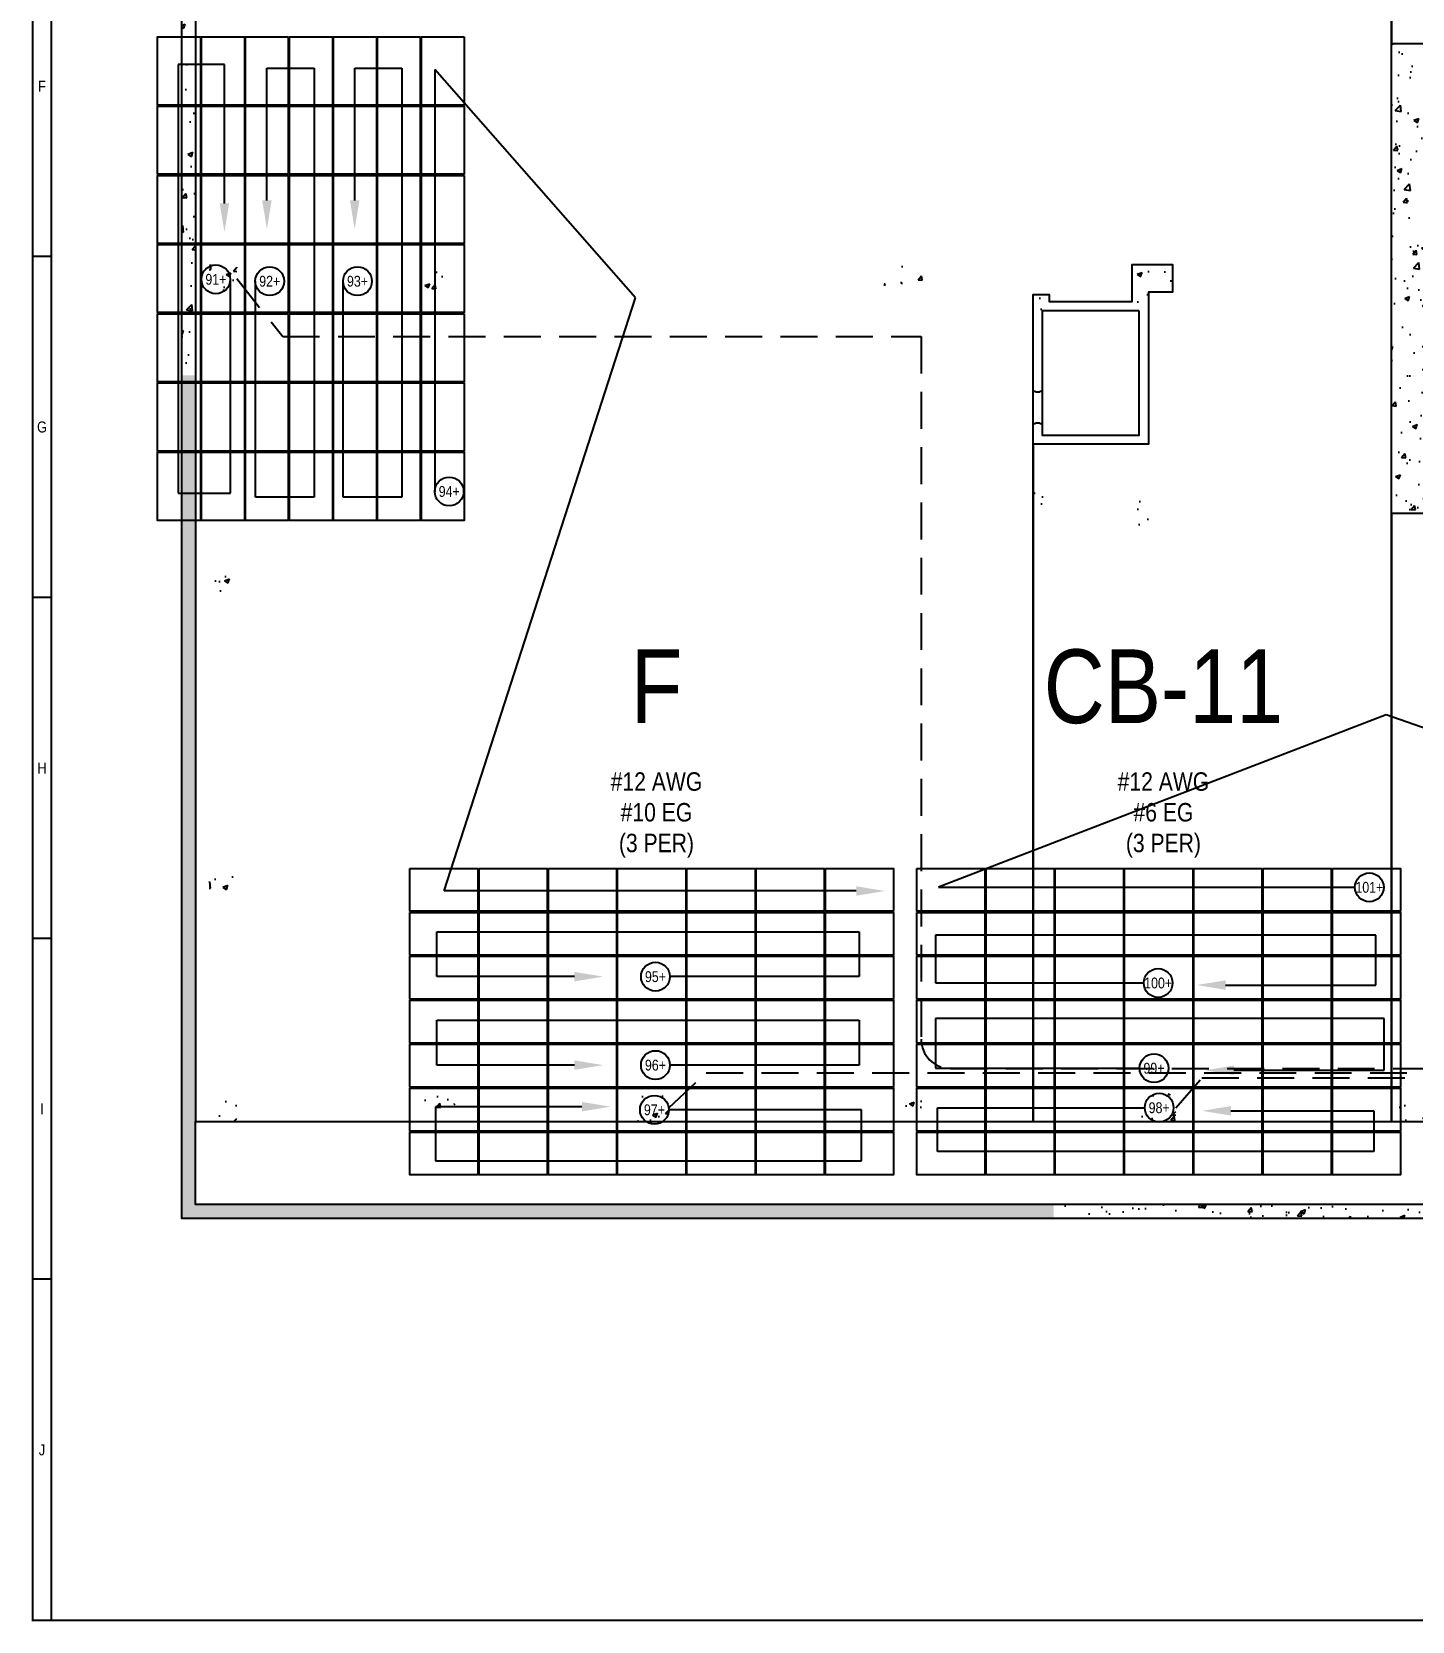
# Model space of a CAD drawing. Header units: inches. Extents: x 0.3 to 35.5, y 0.2 to 23.5.
# Drawn here: x 0.25 to 9.61, y 0.25 to 11.03 of the extents above; entities that cross this region are included whole.
import ezdxf
from ezdxf import colors
from ezdxf.entities.mleader import LeaderData, LeaderLine
from ezdxf.enums import TextEntityAlignment as Align
from ezdxf.math import Vec2, Vec3

# ---------------------------------------------------------------- set-up
doc = ezdxf.new("R2010")
doc.units = ezdxf.units.IN
doc.header["$MEASUREMENT"] = 0
doc.linetypes.add('HIDDEN', pattern=[0.375, 0.25, -0.125])
for name, color, linetype in [('$AUDIT_BAD_LAYER1', 7, 'Continuous'), ('772-1$0$A-AREA', 9, 'Continuous'), ('772-1$0$A-WALL-PATT', 8, 'Continuous'), ('A - Level 1', 7, 'Continuous'), ('AN - Text', 7, 'Continuous'), ('E-STRINGS', 62, 'Continuous'), ('MODULES', 1, 'Continuous')]:
    doc.layers.add(name, color=color, linetype=linetype)
doc.layers.add('E - Conduit', color=7, linetype='HIDDEN', lineweight=25)
doc.styles.add('Arial Narrow', font='ARIALN.TTF', dxfattribs={"height": 1})
doc.styles.add('Borrego', font='ARIALN.TTF')
doc.styles.add('Borrego 8th NO-ANNO', font='ARIALN.TTF')
doc.styles.get("Standard").update_dxf_attribs({"font": 'ARIAL.TTF'})
pattern_1 = [(50, (5.9374, 24.06752), (0.3362157, -0.029415), [0.035156, -0.386719]), (355, (5.9374, 24.06752), (-0.0650397, 0.35259), [0.028125, -0.309375]), (100.4514, (5.96543, 24.06507), (0.2711763, 0.323175), [0.029878, -0.3286604]), (46.1842, (5.9374, 24.16127), (0.500269, -0.077587), [0.052734, -0.580078]), (96.6356, (5.9791, 24.1548), (0.438123, 0.456618), [0.044817, -0.49299]), (351.1842, (5.9374, 24.16127), (0.438123, 0.456618), [0.042188, -0.464063]), (21, (5.98428, 24.13783), (0.2798002, -0.1887276), [0.035156, -0.386719]), (326, (5.9843, 24.13783), (0.114054, 0.339914), [0.028125, -0.309375]), (71.4514, (6.0076, 24.1221), (0.3938544, 0.151186), [0.029878, -0.3286604]), (37.5, (5.93741, 24.06752), (0.0056999, 0.156044), [0, -0.305625, 0, -0.3140625, 0, -0.3105469]), (7.5, (5.93741, 24.06752), (0.1233138, 0.1848805), [0, -0.1790625, 0, -0.2985938, 0, -0.1183594]), (327.5, (5.83288, 24.06752), (0.2502293, -0.0105726), [0, -0.1171875, 0, -0.365625, 0, -0.4851563]), (317.5, (5.786, 24.06752), (0.2733685, 0.0469242), [0, -0.1523438, 0, -0.2428125, 0, -0.3445313])]
pattern_2 = [(50, (-7.09443, -6.13496), (0.3362157, -0.029415), [0.035156, -0.386719]), (355, (-7.09443, -6.13496), (-0.0650397, 0.35259), [0.028125, -0.309375]), (100.4514, (-7.06642, -6.1374), (0.2711763, 0.323175), [0.029878, -0.3286604]), (46.1842, (-7.09443, -6.0412), (0.500269, -0.077587), [0.052734, -0.580078]), (96.6356, (-7.05275, -6.0477), (0.438123, 0.456618), [0.044817, -0.49299]), (351.1842, (-7.09443, -6.0412), (0.438123, 0.456618), [0.042188, -0.464063]), (21, (-7.04756, -6.06465), (0.2798002, -0.1887276), [0.035156, -0.386719]), (326, (-7.04756, -6.06465), (0.114054, 0.339914), [0.028125, -0.309375]), (71.4514, (-7.02424, -6.08038), (0.3938544, 0.151186), [0.029878, -0.3286604]), (37.5, (-7.09443, -6.13496), (0.0056999, 0.156044), [0, -0.305625, 0, -0.3140625, 0, -0.3105469]), (7.5, (-7.09443, -6.13496), (0.1233138, 0.1848805), [0, -0.1790625, 0, -0.2985938, 0, -0.1183594]), (327.5, (-7.19897, -6.13496), (0.2502293, -0.0105726), [0, -0.1171875, 0, -0.365625, 0, -0.4851563]), (317.5, (-7.24584, -6.13496), (0.2733685, 0.0469242), [0, -0.1523438, 0, -0.2428125, 0, -0.3445313])]

# ---------------------------------------------------------------- blocks, each defined once
blk = doc.blocks.new('_TagCircle')
at = {"layer": 'E-STRINGS', "linetype": 'ByBlock', "lineweight": -2}
blk.add_circle((0, 0), 0.125, dxfattribs=at)
at = {"layer": 'E-STRINGS', "style": 'Arial Narrow'}
blk.add_attdef('TAGNUMBER', text='', height=0.09375, dxfattribs=at).set_placement((0, -0.046875), align=Align.CENTER)
blk = doc.blocks.new('*E147')
at = {"layer": '772-1$0$A-WALL-PATT'}
h = blk.add_hatch(dxfattribs=at)
h.set_pattern_fill('AR-CONC', color=256, scale=0.046875, style=0)
h.set_pattern_definition(pattern_1)
h.paths.add_polyline_path([(0.094, 12.327), (0, 12.327), (0, 8.222), (0.094, 8.222)])
h = blk.add_hatch(dxfattribs=at)
h.set_pattern_fill('AR-CONC', color=256, scale=0.046875, style=0)
h.set_pattern_definition(pattern_1)
h.paths.add_polyline_path([(8.484, 10.473), (8.203, 10.473), (8.203, 7.285), (8.484, 7.285)])
h = blk.add_hatch(dxfattribs=at)
h.set_pattern_fill('AR-CONC', color=256, scale=0.046875, style=0)
h.set_pattern_definition(pattern_2)
h.paths.add_polyline_path([(0.188, 8.973), (0.188, 8.785), (0.375, 8.785), (0.375, 8.973)])
h = blk.add_hatch(dxfattribs=at)
h.set_pattern_fill('AR-CONC', color=256, scale=0.046875, style=0)
h.set_pattern_definition(pattern_2)
h.paths.add_polyline_path([(1.594, 8.973), (1.594, 8.785), (1.875, 8.785), (1.875, 8.973)])
h = blk.add_hatch(dxfattribs=at)
h.set_pattern_fill('AR-CONC', color=256, scale=0.046875, style=0)
h.set_pattern_definition(pattern_2)
h.paths.add_polyline_path([(4.766, 8.973), (4.766, 8.785), (5.047, 8.785), (5.047, 8.973)])
h = blk.add_hatch(dxfattribs=at)
h.set_pattern_fill('AR-CONC', color=256, scale=0.046875, style=0)
h.set_pattern_definition(pattern_2)
h.paths.add_polyline_path([(6.555, 8.785), (6.719, 8.785), (6.719, 8.973), (6.445, 8.973), (6.445, 8.66), (6.555, 8.66)])
h = blk.add_hatch(dxfattribs=at)
h.set_pattern_fill('AR-CONC', color=256, scale=0.046875, style=0)
h.set_pattern_definition(pattern_2)
h.paths.add_polyline_path([(5.883, 8.77), (5.773, 8.77), (5.773, 8.66), (5.883, 8.66)])
h = blk.add_hatch(dxfattribs=at)
h.set_pattern_fill('AR-CONC', color=256, scale=0.046875, style=0)
h.set_pattern_definition(pattern_1)
h.paths.add_polyline_path([(5.912, 2.598), (0.094, 2.598), (0.094, 8.222), (0, 8.222), (0, 2.504), (5.912, 2.504)])
h = blk.add_hatch(dxfattribs=at)
h.set_pattern_fill('AR-CONC', color=256, scale=0.046875, style=0)
h.set_pattern_definition(pattern_2)
h.paths.add_polyline_path([(5.773, 7.191), (5.883, 7.191), (5.883, 7.426), (5.773, 7.426)])
h = blk.add_hatch(dxfattribs=at)
h.set_pattern_fill('AR-CONC', color=256, scale=0.046875, style=0)
h.set_pattern_definition(pattern_2)
h.paths.add_polyline_path([(6.555, 7.191), (6.555, 7.426), (6.445, 7.426), (6.445, 7.191)])
h = blk.add_hatch(dxfattribs=at)
h.set_pattern_fill('AR-CONC', color=256, scale=0.046875, style=0)
h.set_pattern_definition(pattern_2)
h.paths.add_polyline_path([(0.188, 6.734), (0.375, 6.734), (0.375, 6.922), (0.188, 6.922)])
h = blk.add_hatch(dxfattribs=at)
h.set_pattern_fill('AR-CONC', color=256, scale=0.046875, style=0)
h.set_pattern_definition(pattern_2)
h.paths.add_polyline_path([(0.188, 4.684), (0.375, 4.684), (0.375, 4.871), (0.188, 4.871)])
h = blk.add_hatch(dxfattribs=at)
h.set_pattern_fill('AR-CONC', color=256, scale=0.046875, style=0)
h.set_pattern_definition(pattern_2)
h.paths.add_polyline_path([(0.188, 3.348), (0.188, 3.16), (0.375, 3.16), (0.375, 3.348)])
h = blk.add_hatch(dxfattribs=at)
h.set_pattern_fill('AR-CONC', color=256, scale=0.046875, style=0)
h.set_pattern_definition(pattern_2)
h.paths.add_polyline_path([(1.852, 3.16), (1.852, 3.348), (1.617, 3.348), (1.617, 3.16)])
h = blk.add_hatch(dxfattribs=at)
h.set_pattern_fill('AR-CONC', color=256, scale=0.046875, style=0)
h.set_pattern_definition(pattern_2)
h.paths.add_polyline_path([(3.07, 3.348), (3.07, 3.16), (3.305, 3.16), (3.305, 3.348)])
h = blk.add_hatch(dxfattribs=at)
h.set_pattern_fill('AR-CONC', color=256, scale=0.046875, style=0)
h.set_pattern_definition(pattern_2)
h.paths.add_polyline_path([(4.789, 3.348), (4.789, 3.16), (5.023, 3.16), (5.023, 3.348)])
h = blk.add_hatch(dxfattribs=at)
h.set_pattern_fill('AR-CONC', color=256, scale=0.046875, style=0)
h.set_pattern_definition(pattern_2)
h.paths.add_polyline_path([(6.742, 3.348), (6.508, 3.348), (6.508, 3.16), (6.742, 3.16)])
h = blk.add_hatch(dxfattribs=at)
h.set_pattern_fill('AR-CONC', color=256, scale=0.046875, style=0)
h.set_pattern_definition(pattern_2)
h.paths.add_polyline_path([(8.227, 3.348), (8.227, 3.16), (8.461, 3.16), (8.461, 3.348)])
h = blk.add_hatch(dxfattribs=at)
h.set_pattern_fill('AR-CONC', color=256, scale=0.046875, style=0)
h.set_pattern_definition(pattern_1)
h.paths.add_polyline_path([(10.886, 2.598), (5.912, 2.598), (5.912, 2.504), (10.886, 2.504)])
at = {"layer": '772-1$0$A-AREA', "elevation": 0}
for points in [[(32.741, 20.879), (2.25, 20.879), (2.25, 20.223), (2.082, 20.223), (2.082, 20.188), (1.191, 20.188), (1.191, 20.25), (1.035, 20.25), (1.035, 20.094), (1.098, 20.094), (1.098, 19.422), (1.063, 19.422), (1.063, 19.234), (1.096, 19.234), (1.096, 18.43), (0.375, 18.43), (0.375, 18.441), (0, 18.441), (0, 2.504), (27.242, 2.504)], [(0.094, 17.793), (0.094, 3.16), (5.773, 3.16), (5.773, 8.77), (5.883, 8.77), (5.883, 8.723), (6.445, 8.723), (6.445, 8.973), (6.719, 8.973), (6.719, 8.785), (6.555, 8.785), (6.555, 7.754), (5.773, 7.754), (5.773, 3.16), (8.203, 3.16), (8.203, 20.223)], [(8.203, 12.91), (8.203, 10.473), (8.484, 10.473), (8.484, 7.285), (8.203, 7.285), (8.203, 3.16), (15.594, 3.16), (15.594, 3.16), (9.884, 3.16), (9.884, 3.348), (15.274, 3.348), (15.274, 3.16), (15.594, 3.16), (15.594, 14.535)]]:
    blk.add_lwpolyline(points, dxfattribs=at)
for points in [[(6.492, 8.66), (5.836, 8.66), (5.836, 7.816), (6.492, 7.816), (6.492, 8.66)], [(27.133, 3.16), (27.133, 2.598), (0.094, 2.598), (0.094, 3.16)]]:
    blk.add_lwpolyline(points, close=True, dxfattribs=at)
at = {"layer": 'A - Level 1'}
for p, q in [((5.773, 8.113, 0), (5.773, 8.129, 0)), ((5.789, 8.113, 0), (5.773, 8.113, 0)), ((5.789, 8.108, 0), (5.789, 8.113, 0)), ((5.82, 8.108, 0), (5.789, 8.108, 0)), ((5.82, 8.113, 0), (5.82, 8.108, 0)), ((5.836, 8.113, 0), (5.82, 8.113, 0)), ((5.836, 8.129, 0), (5.836, 8.113, 0)), ((5.773, 7.895, 0), (5.789, 7.895, 0)), ((5.773, 7.879, 0), (5.773, 7.895, 0)), ((5.789, 7.899, 0), (5.82, 7.899, 0)), ((5.789, 7.895, 0), (5.789, 7.899, 0)), ((5.82, 7.899, 0), (5.82, 7.895, 0)), ((5.82, 7.895, 0), (5.836, 7.895, 0)), ((5.836, 7.895, 0), (5.836, 7.879, 0))]:
    blk.add_line(p, q, dxfattribs=at)
blk = doc.blocks.new('Border 24 x 36')
at = {"layer": '$AUDIT_BAD_LAYER1'}
for p, q in [((0.5, 23.5), (0.5, 0.375)), ((0.5, 9.625), (0.375, 9.625)), ((0.5, 7.312), (0.375, 7.312)), ((0.5, 5), (0.375, 5)), ((0.5, 2.688), (0.375, 2.688))]:
    blk.add_line(p, q, dxfattribs=at)
at = {"layer": '$AUDIT_BAD_LAYER1', "const_width": 0.0125}
blk.add_lwpolyline([(0.375, 0.375), (35.625, 0.375), (35.625, 23.625), (0.375, 23.625)], close=True, dxfattribs=at)
at = {"layer": '$AUDIT_BAD_LAYER1', "char_height": 0.075, "width": 0.18967, "attachment_point": 5, "style": 'Borrego'}
for s, insert in [('F', (0.438, 10.781)), ('G', (0.438, 8.469)), ('H', (0.438, 6.156)), ('I', (0.438, 3.844)), ('J', (0.438, 1.531))]:
    blk.add_mtext(s, dxfattribs=dict(at, insert=insert))

msp = doc.modelspace()

# ---------------------------------------------------------------- linework, layer by layer
at = {"layer": 'AN - Text', "linetype": 'Continuous'}
msp.add_lwpolyline([(0.381, 0.256), (34.006, 0.256), (34.006, 23.381), (0.381, 23.381)], close=True, dxfattribs=at)
at = {"layer": 'E - Conduit'}
for p, q in [((1.64, 9.358, 0), (1.951, 8.963)), ((1.951, 8.963), (6.279, 8.963)), ((6.279, 8.963), (6.279, 4.198)), ((6.479, 3.998), (10.386, 3.998)), ((4.569, 3.733, 0), (4.823, 3.969)), ((4.823, 3.969), (10.416, 3.969)), ((8.007, 3.733, 0), (8.183, 3.936)), ((8.183, 3.936), (10.449, 3.936))]:
    msp.add_line(p, q, dxfattribs=at)
msp.add_arc((6.479, 4.198), 0.2, 180, 270, dxfattribs=at)
at = {"layer": 'MODULES', "elevation": 0}
for points in [[(1.393, 10.996), (1.393, 10.534), (1.103, 10.534), (1.103, 10.996)], [(1.691, 10.996), (1.691, 10.534), (1.401, 10.534), (1.401, 10.996)], [(1.989, 10.996), (1.989, 10.534), (1.699, 10.534), (1.699, 10.996)], [(2.288, 10.996), (2.288, 10.534), (1.997, 10.534), (1.997, 10.996)], [(2.586, 10.996), (2.586, 10.534), (2.295, 10.534), (2.295, 10.996)], [(2.884, 10.996), (2.884, 10.534), (2.594, 10.534), (2.594, 10.996)], [(3.182, 10.996), (3.182, 10.534), (2.892, 10.534), (2.892, 10.996)], [(1.393, 10.527), (1.393, 10.065), (1.103, 10.065), (1.103, 10.527)], [(1.691, 10.527), (1.691, 10.065), (1.401, 10.065), (1.401, 10.527)], [(1.989, 10.527), (1.989, 10.065), (1.699, 10.065), (1.699, 10.527)], [(2.288, 10.527), (2.288, 10.065), (1.997, 10.065), (1.997, 10.527)], [(2.586, 10.527), (2.586, 10.065), (2.295, 10.065), (2.295, 10.527)], [(2.884, 10.527), (2.884, 10.065), (2.594, 10.065), (2.594, 10.527)], [(3.182, 10.527), (3.182, 10.065), (2.892, 10.065), (2.892, 10.527)], [(1.393, 10.057), (1.393, 9.595), (1.103, 9.595), (1.103, 10.057)], [(1.691, 10.057), (1.691, 9.595), (1.401, 9.595), (1.401, 10.057)], [(1.989, 10.057), (1.989, 9.595), (1.699, 9.595), (1.699, 10.057)], [(2.288, 10.057), (2.288, 9.595), (1.997, 9.595), (1.997, 10.057)], [(2.586, 10.057), (2.586, 9.595), (2.295, 9.595), (2.295, 10.057)], [(2.884, 10.057), (2.884, 9.595), (2.594, 9.595), (2.594, 10.057)], [(3.182, 10.057), (3.182, 9.595), (2.892, 9.595), (2.892, 10.057)], [(1.393, 9.588), (1.393, 9.126), (1.103, 9.126), (1.103, 9.588)], [(1.691, 9.588), (1.691, 9.126), (1.401, 9.126), (1.401, 9.588)], [(1.989, 9.588), (1.989, 9.126), (1.699, 9.126), (1.699, 9.588)], [(2.288, 9.588), (2.288, 9.126), (1.997, 9.126), (1.997, 9.588)], [(2.586, 9.588), (2.586, 9.126), (2.295, 9.126), (2.295, 9.588)], [(2.884, 9.588), (2.884, 9.126), (2.594, 9.126), (2.594, 9.588)], [(3.182, 9.588), (3.182, 9.126), (2.892, 9.126), (2.892, 9.588)], [(1.393, 9.118), (1.393, 8.656), (1.103, 8.656), (1.103, 9.118)], [(1.691, 9.118), (1.691, 8.656), (1.401, 8.656), (1.401, 9.118)], [(1.989, 9.118), (1.989, 8.656), (1.699, 8.656), (1.699, 9.118)], [(2.288, 9.118), (2.288, 8.656), (1.997, 8.656), (1.997, 9.118)], [(2.586, 9.118), (2.586, 8.656), (2.295, 8.656), (2.295, 9.118)], [(2.884, 9.118), (2.884, 8.656), (2.594, 8.656), (2.594, 9.118)], [(3.182, 9.118), (3.182, 8.656), (2.892, 8.656), (2.892, 9.118)], [(1.393, 8.649), (1.393, 8.187), (1.103, 8.187), (1.103, 8.649)], [(1.691, 8.649), (1.691, 8.187), (1.401, 8.187), (1.401, 8.649)], [(1.989, 8.649), (1.989, 8.187), (1.699, 8.187), (1.699, 8.649)], [(2.288, 8.649), (2.288, 8.187), (1.997, 8.187), (1.997, 8.649)], [(2.586, 8.649), (2.586, 8.187), (2.295, 8.187), (2.295, 8.649)], [(2.884, 8.649), (2.884, 8.187), (2.594, 8.187), (2.594, 8.649)], [(3.182, 8.649), (3.182, 8.187), (2.892, 8.187), (2.892, 8.649)], [(1.393, 8.179), (1.393, 7.717), (1.103, 7.717), (1.103, 8.179)], [(1.691, 8.179), (1.691, 7.717), (1.401, 7.717), (1.401, 8.179)], [(1.989, 8.179), (1.989, 7.717), (1.699, 7.717), (1.699, 8.179)], [(2.288, 8.179), (2.288, 7.717), (1.997, 7.717), (1.997, 8.179)], [(2.586, 8.179), (2.586, 7.717), (2.295, 7.717), (2.295, 8.179)], [(2.884, 8.179), (2.884, 7.717), (2.594, 7.717), (2.594, 8.179)], [(3.182, 8.179), (3.182, 7.717), (2.892, 7.717), (2.892, 8.179)]]:
    msp.add_lwpolyline(points, close=True, dxfattribs=at)
at = {"layer": 'MODULES'}
for points in [[(2.813, 5.356), (3.275, 5.356), (3.275, 5.066), (2.813, 5.066)], [(3.282, 5.356), (3.744, 5.356), (3.744, 5.066), (3.282, 5.066)], [(3.752, 5.356), (4.214, 5.356), (4.214, 5.066), (3.752, 5.066)], [(4.221, 5.356), (4.683, 5.356), (4.683, 5.066), (4.221, 5.066)], [(4.691, 5.356), (5.153, 5.356), (5.153, 5.066), (4.691, 5.066)], [(5.16, 5.356), (5.622, 5.356), (5.622, 5.066), (5.16, 5.066)], [(5.63, 5.356), (6.092, 5.356), (6.092, 5.066), (5.63, 5.066)], [(6.25, 5.356), (6.712, 5.356), (6.712, 5.066), (6.25, 5.066)], [(6.72, 5.356), (7.182, 5.356), (7.182, 5.066), (6.72, 5.066)], [(7.189, 5.356), (7.651, 5.356), (7.651, 5.066), (7.189, 5.066)], [(7.659, 5.356), (8.121, 5.356), (8.121, 5.066), (7.659, 5.066)], [(8.128, 5.356), (8.59, 5.356), (8.59, 5.066), (8.128, 5.066)], [(8.598, 5.356), (9.06, 5.356), (9.06, 5.066), (8.598, 5.066)], [(9.068, 5.356), (9.529, 5.356), (9.529, 5.066), (9.068, 5.066)], [(2.813, 5.058), (3.275, 5.058), (3.275, 4.768), (2.813, 4.768)], [(3.282, 5.058), (3.744, 5.058), (3.744, 4.768), (3.282, 4.768)], [(3.752, 5.058), (4.214, 5.058), (4.214, 4.768), (3.752, 4.768)], [(4.221, 5.058), (4.683, 5.058), (4.683, 4.768), (4.221, 4.768)], [(4.691, 5.058), (5.153, 5.058), (5.153, 4.768), (4.691, 4.768)], [(5.16, 5.058), (5.622, 5.058), (5.622, 4.768), (5.16, 4.768)], [(5.63, 5.058), (6.092, 5.058), (6.092, 4.768), (5.63, 4.768)], [(6.25, 5.058), (6.712, 5.058), (6.712, 4.768), (6.25, 4.768)], [(6.72, 5.058), (7.182, 5.058), (7.182, 4.768), (6.72, 4.768)], [(7.189, 5.058), (7.651, 5.058), (7.651, 4.768), (7.189, 4.768)], [(7.659, 5.058), (8.121, 5.058), (8.121, 4.768), (7.659, 4.768)], [(8.128, 5.058), (8.59, 5.058), (8.59, 4.768), (8.128, 4.768)], [(8.598, 5.058), (9.06, 5.058), (9.06, 4.768), (8.598, 4.768)], [(9.068, 5.058), (9.529, 5.058), (9.529, 4.768), (9.068, 4.768)], [(2.813, 4.76), (3.275, 4.76), (3.275, 4.469), (2.813, 4.469)], [(3.282, 4.76), (3.744, 4.76), (3.744, 4.469), (3.282, 4.469)], [(3.752, 4.76), (4.214, 4.76), (4.214, 4.469), (3.752, 4.469)], [(4.221, 4.76), (4.683, 4.76), (4.683, 4.469), (4.221, 4.469)], [(4.691, 4.76), (5.153, 4.76), (5.153, 4.469), (4.691, 4.469)], [(5.16, 4.76), (5.622, 4.76), (5.622, 4.469), (5.16, 4.469)], [(5.63, 4.76), (6.092, 4.76), (6.092, 4.469), (5.63, 4.469)], [(6.25, 4.76), (6.712, 4.76), (6.712, 4.469), (6.25, 4.469)], [(6.72, 4.76), (7.182, 4.76), (7.182, 4.469), (6.72, 4.469)], [(7.189, 4.76), (7.651, 4.76), (7.651, 4.469), (7.189, 4.469)], [(7.659, 4.76), (8.121, 4.76), (8.121, 4.469), (7.659, 4.469)], [(8.128, 4.76), (8.59, 4.76), (8.59, 4.469), (8.128, 4.469)], [(8.598, 4.76), (9.06, 4.76), (9.06, 4.469), (8.598, 4.469)], [(9.068, 4.76), (9.529, 4.76), (9.529, 4.469), (9.068, 4.469)], [(2.813, 4.462), (3.275, 4.462), (3.275, 4.171), (2.813, 4.171)], [(3.282, 4.462), (3.744, 4.462), (3.744, 4.171), (3.282, 4.171)], [(3.752, 4.462), (4.214, 4.462), (4.214, 4.171), (3.752, 4.171)], [(4.221, 4.462), (4.683, 4.462), (4.683, 4.171), (4.221, 4.171)], [(4.691, 4.462), (5.153, 4.462), (5.153, 4.171), (4.691, 4.171)], [(5.16, 4.462), (5.622, 4.462), (5.622, 4.171), (5.16, 4.171)], [(5.63, 4.462), (6.092, 4.462), (6.092, 4.171), (5.63, 4.171)], [(6.25, 4.462), (6.712, 4.462), (6.712, 4.171), (6.25, 4.171)], [(6.72, 4.462), (7.182, 4.462), (7.182, 4.171), (6.72, 4.171)], [(7.189, 4.462), (7.651, 4.462), (7.651, 4.171), (7.189, 4.171)], [(7.659, 4.462), (8.121, 4.462), (8.121, 4.171), (7.659, 4.171)], [(8.128, 4.462), (8.59, 4.462), (8.59, 4.171), (8.128, 4.171)], [(8.598, 4.462), (9.06, 4.462), (9.06, 4.171), (8.598, 4.171)], [(9.068, 4.462), (9.529, 4.462), (9.529, 4.171), (9.068, 4.171)], [(2.813, 4.163), (3.275, 4.163), (3.275, 3.873), (2.813, 3.873)], [(3.282, 4.163), (3.744, 4.163), (3.744, 3.873), (3.282, 3.873)], [(3.752, 4.163), (4.214, 4.163), (4.214, 3.873), (3.752, 3.873)], [(4.221, 4.163), (4.683, 4.163), (4.683, 3.873), (4.221, 3.873)], [(4.691, 4.163), (5.153, 4.163), (5.153, 3.873), (4.691, 3.873)], [(5.16, 4.163), (5.622, 4.163), (5.622, 3.873), (5.16, 3.873)], [(5.63, 4.163), (6.092, 4.163), (6.092, 3.873), (5.63, 3.873)], [(6.25, 4.163), (6.712, 4.163), (6.712, 3.873), (6.25, 3.873)], [(6.72, 4.163), (7.182, 4.163), (7.182, 3.873), (6.72, 3.873)], [(7.189, 4.163), (7.651, 4.163), (7.651, 3.873), (7.189, 3.873)], [(7.659, 4.163), (8.121, 4.163), (8.121, 3.873), (7.659, 3.873)], [(8.128, 4.163), (8.59, 4.163), (8.59, 3.873), (8.128, 3.873)], [(8.598, 4.163), (9.06, 4.163), (9.06, 3.873), (8.598, 3.873)], [(9.068, 4.163), (9.529, 4.163), (9.529, 3.873), (9.068, 3.873)], [(2.813, 3.865), (3.275, 3.865), (3.275, 3.575), (2.813, 3.575)], [(3.282, 3.865), (3.744, 3.865), (3.744, 3.575), (3.282, 3.575)], [(3.752, 3.865), (4.214, 3.865), (4.214, 3.575), (3.752, 3.575)], [(4.221, 3.865), (4.683, 3.865), (4.683, 3.575), (4.221, 3.575)], [(4.691, 3.865), (5.153, 3.865), (5.153, 3.575), (4.691, 3.575)], [(5.16, 3.865), (5.622, 3.865), (5.622, 3.575), (5.16, 3.575)], [(5.63, 3.865), (6.092, 3.865), (6.092, 3.575), (5.63, 3.575)], [(6.25, 3.865), (6.712, 3.865), (6.712, 3.575), (6.25, 3.575)], [(6.72, 3.865), (7.182, 3.865), (7.182, 3.575), (6.72, 3.575)], [(7.189, 3.865), (7.651, 3.865), (7.651, 3.575), (7.189, 3.575)], [(7.659, 3.865), (8.121, 3.865), (8.121, 3.575), (7.659, 3.575)], [(8.128, 3.865), (8.59, 3.865), (8.59, 3.575), (8.128, 3.575)], [(8.598, 3.865), (9.06, 3.865), (9.06, 3.575), (8.598, 3.575)], [(9.068, 3.865), (9.529, 3.865), (9.529, 3.575), (9.068, 3.575)], [(2.813, 3.567), (3.275, 3.567), (3.275, 3.277), (2.813, 3.277)], [(3.282, 3.567), (3.744, 3.567), (3.744, 3.277), (3.282, 3.277)], [(3.752, 3.567), (4.214, 3.567), (4.214, 3.277), (3.752, 3.277)], [(4.221, 3.567), (4.683, 3.567), (4.683, 3.277), (4.221, 3.277)], [(4.691, 3.567), (5.153, 3.567), (5.153, 3.277), (4.691, 3.277)], [(5.16, 3.567), (5.622, 3.567), (5.622, 3.277), (5.16, 3.277)], [(5.63, 3.567), (6.092, 3.567), (6.092, 3.277), (5.63, 3.277)], [(6.25, 3.567), (6.712, 3.567), (6.712, 3.277), (6.25, 3.277)], [(6.72, 3.567), (7.182, 3.567), (7.182, 3.277), (6.72, 3.277)], [(7.189, 3.567), (7.651, 3.567), (7.651, 3.277), (7.189, 3.277)], [(7.659, 3.567), (8.121, 3.567), (8.121, 3.277), (7.659, 3.277)], [(8.128, 3.567), (8.59, 3.567), (8.59, 3.277), (8.128, 3.277)], [(8.598, 3.567), (9.06, 3.567), (9.06, 3.277), (8.598, 3.277)], [(9.068, 3.567), (9.529, 3.567), (9.529, 3.277), (9.068, 3.277)]]:
    msp.add_lwpolyline(points, close=True, dxfattribs=at)

# ---------------------------------------------------------------- block references
at = {"layer": '$AUDIT_BAD_LAYER1'}
msp.add_blockref('Border 24 x 36', (-0.119, -0.119), dxfattribs=at)
at = {"layer": 'A - Level 1', "color": 7}
msp.add_blockref('*E147', (1.265, 0.479, 0), dxfattribs=at)

# ---------------------------------------------------------------- texts
at = {"layer": 'AN - Text', "char_height": 0.125, "width": 2.75194, "attachment_point": 5, "style": 'Borrego 8th NO-ANNO'}
for s, insert in [('{\\H4x;F}\\P#12 AWG\\P#10 EG\\P(3 PER)', (4.485, 6.135)), ('{\\H4x;CB-11}\\P#12 AWG\\P#6 EG\\P(3 PER)', (7.922, 6.135))]:
    msp.add_mtext(s, dxfattribs=dict(at, insert=insert))

# ---------------------------------------------------------------- leaders
at = {"layer": 'E-STRINGS'}
ml = msp.add_multileader_block('Standard', dxfattribs=at)
ml.set_content('_TagCircle', color=256, scale=0.78125)
ml.set_attribute('TAGNUMBER', '91+', width=0)
ml.set_leader_properties(color=256, linetype='ByLayer', lineweight=-1)
ml.build(insert=Vec2(0, 0))
ml.multileader.update_dxf_attribs({"has_dogleg": 0, "has_text_frame": 1, "text_right_attachment_type": 6, "dogleg_length": 0, "arrow_head_size": 0.195, "scale": 100})
ctx = ml.context
ctx.base_point, ctx.scale, ctx.char_height, ctx.arrow_head_size, ctx.landing_gap_size, ctx.plane_origin = Vec3(1.4, 9.352), 100, 14.063, 0.195, 4.688, Vec3(1.556, 9.672)
ctx.right_attachment = 6
notes = []
notes.append((ctx, [(0, (1, 1, 0), (1.596, 9.352), (-1, 0), 0, [(0, [(1.556, 9.672), (1.556, 10.809), (1.243, 10.809), (1.243, 7.902), (1.596, 7.902)], 0, [])])]))
ctx.block.insert = Vec3(1.498, 9.352)
ml = msp.add_multileader_block('Standard', dxfattribs=at)
ml.set_content('_TagCircle', color=256, scale=0.78125)
ml.set_attribute('TAGNUMBER', '92+', width=0)
ml.set_leader_properties(color=256, linetype='ByLayer', lineweight=-1)
ml.build(insert=Vec2(0, 0))
ml.multileader.update_dxf_attribs({"has_dogleg": 0, "has_text_frame": 1, "text_right_attachment_type": 6, "dogleg_length": 0, "arrow_head_size": 0.195, "scale": 100})
ctx = ml.context
ctx.base_point, ctx.scale, ctx.char_height, ctx.arrow_head_size, ctx.landing_gap_size, ctx.plane_origin = Vec3(1.766, 9.339), 100, 14.063, 0.195, 4.688, Vec3(1.844, 9.692)
ctx.right_attachment = 6
notes.append((ctx, [(0, (1, 1, 0), (1.766, 9.339), (1, 0), 0, [(0, [(1.844, 9.692), (1.844, 10.783), (2.164, 10.783), (2.164, 7.875), (1.766, 7.875)], 0, [])])]))
ctx.block.insert = Vec3(1.863, 9.339)
ml = msp.add_multileader_block('Standard', dxfattribs=at)
ml.set_content('_TagCircle', color=256, scale=0.78125)
ml.set_attribute('TAGNUMBER', '93+', width=0)
ml.set_leader_properties(color=256, linetype='ByLayer', lineweight=-1)
ml.build(insert=Vec2(0, 0))
ml.multileader.update_dxf_attribs({"has_dogleg": 0, "has_text_frame": 1, "text_right_attachment_type": 6, "dogleg_length": 0, "arrow_head_size": 0.195, "scale": 100})
ctx = ml.context
ctx.base_point, ctx.scale, ctx.char_height, ctx.arrow_head_size, ctx.landing_gap_size, ctx.plane_origin = Vec3(2.36, 9.339), 100, 14.063, 0.195, 4.688, Vec3(2.439, 9.692)
ctx.right_attachment = 6
notes.append((ctx, [(0, (1, 1, 0), (2.36, 9.339), (1, 0), 0, [(0, [(2.439, 9.692), (2.439, 10.783), (2.759, 10.783), (2.759, 7.875), (2.36, 7.875)], 0, [])])]))
ctx.block.insert = Vec3(2.458, 9.339)
ml = msp.add_multileader_block('Standard', dxfattribs=at)
ml.set_content('_TagCircle', color=256, scale=0.78125)
ml.set_attribute('TAGNUMBER', '94+', width=0)
ml.set_leader_properties(color=256, linetype='ByLayer', lineweight=-1)
ml.build(insert=Vec2(0, 0))
ml.multileader.update_dxf_attribs({"has_dogleg": 0, "has_text_frame": 1, "text_right_attachment_type": 6, "dogleg_length": 0, "arrow_head_size": 0.195, "scale": 100})
ctx = ml.context
ctx.base_point, ctx.scale, ctx.char_height, ctx.arrow_head_size, ctx.landing_gap_size, ctx.plane_origin = Vec3(2.983, 7.913), 100, 14.063, 0.195, 4.688, Vec3(6.034, 5.203)
ctx.right_attachment = 6
notes.append((ctx, [(0, (1, 1, 0), (2.983, 7.913), (1, 0), 0, [(0, [(6.034, 5.203), (3.046, 5.203), (4.343, 9.227), (2.983, 10.775)], 0, [])])]))
ctx.block.insert = Vec3(3.08, 7.913)
ml = msp.add_multileader_block('Standard', dxfattribs=at)
ml.set_content('_TagCircle', color=256, scale=0.78125)
ml.set_attribute('TAGNUMBER', '101+', width=0)
ml.set_leader_properties(color=256, linetype='ByLayer', lineweight=-1)
ml.build(insert=Vec2(0, 0))
ml.multileader.update_dxf_attribs({"has_dogleg": 0, "has_text_frame": 1, "text_right_attachment_type": 6, "dogleg_length": 0, "arrow_head_size": 0.195, "scale": 100})
ctx = ml.context
ctx.base_point, ctx.scale, ctx.char_height, ctx.arrow_head_size, ctx.landing_gap_size, ctx.plane_origin = Vec3(9.221, 5.228), 100, 14.063, 0.195, 4.688, Vec3(9.778, 5.207)
ctx.right_attachment = 6
notes.append((ctx, [(0, (1, 1, 0), (9.221, 5.228), (1, 0), 0, [(0, [(9.778, 5.207), (12.82, 5.207), (9.432, 6.398), (6.398, 5.228)], 0, [])])]))
ctx.block.insert = Vec3(9.318, 5.228)
ml = msp.add_multileader_block('Standard', dxfattribs=at)
ml.set_content('_TagCircle', color=256, scale=0.78125)
ml.set_attribute('TAGNUMBER', '95+', width=0)
ml.set_leader_properties(color=256, linetype='ByLayer', lineweight=-1)
ml.build(insert=Vec2(0, 0))
ml.multileader.update_dxf_attribs({"has_dogleg": 0, "has_text_frame": 1, "text_right_attachment_type": 6, "dogleg_length": 0, "arrow_head_size": 0.195, "scale": 100})
ctx = ml.context
ctx.base_point, ctx.scale, ctx.char_height, ctx.arrow_head_size, ctx.landing_gap_size, ctx.plane_origin = Vec3(4.381, 4.622), 100, 14.063, 0.195, 4.688, Vec3(4.124, 4.622)
ctx.right_attachment = 6
notes.append((ctx, [(0, (1, 1, 0), (4.576, 4.622), (-1, 0), 0, [(0, [(4.124, 4.622), (2.995, 4.622), (2.995, 4.925), (5.86, 4.925), (5.86, 4.622)], 0, [])])]))
ctx.block.insert = Vec3(4.478, 4.622)
ml = msp.add_multileader_block('Standard', dxfattribs=at)
ml.set_content('_TagCircle', color=256, scale=0.78125)
ml.set_attribute('TAGNUMBER', '100+', width=0)
ml.set_leader_properties(color=256, linetype='ByLayer', lineweight=-1)
ml.build(insert=Vec2(0, 0))
ml.multileader.update_dxf_attribs({"has_dogleg": 0, "has_text_frame": 1, "text_right_attachment_type": 6, "dogleg_length": 0, "arrow_head_size": 0.195, "scale": 100})
ctx = ml.context
ctx.base_point, ctx.scale, ctx.char_height, ctx.arrow_head_size, ctx.landing_gap_size, ctx.plane_origin = Vec3(7.788, 4.579), 100, 14.063, 0.195, 4.688, Vec3(8.148, 4.565)
ctx.right_attachment = 6
notes.append((ctx, [(0, (1, 1, 0), (7.788, 4.579), (1, 0), 0, [(0, [(8.148, 4.565), (9.362, 4.565), (9.362, 4.903), (6.377, 4.903), (6.377, 4.579)], 0, [])])]))
ctx.block.insert = Vec3(7.886, 4.579)
ml = msp.add_multileader_block('Standard', dxfattribs=at)
ml.set_content('_TagCircle', color=256, scale=0.78125)
ml.set_attribute('TAGNUMBER', '96+', width=0)
ml.set_leader_properties(color=256, linetype='ByLayer', lineweight=-1)
ml.build(insert=Vec2(0, 0))
ml.multileader.update_dxf_attribs({"has_dogleg": 0, "has_text_frame": 1, "text_right_attachment_type": 6, "dogleg_length": 0, "arrow_head_size": 0.195, "scale": 100})
ctx = ml.context
ctx.base_point, ctx.scale, ctx.char_height, ctx.arrow_head_size, ctx.landing_gap_size, ctx.plane_origin = Vec3(4.381, 4.022), 100, 14.063, 0.195, 4.688, Vec3(4.124, 4.022)
ctx.right_attachment = 6
notes.append((ctx, [(0, (1, 1, 0), (4.576, 4.022), (-1, 0), 0, [(0, [(4.124, 4.022), (2.995, 4.022), (2.995, 4.326), (5.86, 4.326), (5.86, 4.022)], 0, [])])]))
ctx.block.insert = Vec3(4.478, 4.022)
ml = msp.add_multileader_block('Standard', dxfattribs=at)
ml.set_content('_TagCircle', color=256, scale=0.78125)
ml.set_attribute('TAGNUMBER', '99+', width=0)
ml.set_leader_properties(color=256, linetype='ByLayer', lineweight=-1)
ml.build(insert=Vec2(0, 0))
ml.multileader.update_dxf_attribs({"has_dogleg": 0, "has_text_frame": 1, "text_right_attachment_type": 6, "dogleg_length": 0, "arrow_head_size": 0.195, "scale": 100})
ctx = ml.context
ctx.base_point, ctx.scale, ctx.char_height, ctx.arrow_head_size, ctx.landing_gap_size, ctx.plane_origin = Vec3(7.76, 4.001), 100, 14.063, 0.195, 4.688, Vec3(8.205, 3.987)
ctx.right_attachment = 6
notes.append((ctx, [(0, (1, 1, 0), (7.76, 4.001), (1, 0), 0, [(0, [(8.205, 3.987), (9.418, 3.987), (9.418, 4.339), (6.377, 4.339), (6.377, 4.001)], 0, [])])]))
ctx.block.insert = Vec3(7.858, 4.001)
ml = msp.add_multileader_block('Standard', dxfattribs=at)
ml.set_content('_TagCircle', color=256, scale=0.78125)
ml.set_attribute('TAGNUMBER', '97+', width=0)
ml.set_leader_properties(color=256, linetype='ByLayer', lineweight=-1)
ml.build(insert=Vec2(0, 0))
ml.multileader.update_dxf_attribs({"has_dogleg": 0, "has_text_frame": 1, "text_right_attachment_type": 6, "dogleg_length": 0, "arrow_head_size": 0.195, "scale": 100})
ctx = ml.context
ctx.base_point, ctx.scale, ctx.char_height, ctx.arrow_head_size, ctx.landing_gap_size, ctx.plane_origin = Vec3(4.374, 3.719), 100, 14.063, 0.195, 4.688, Vec3(4.174, 3.74)
ctx.right_attachment = 6
notes.append((ctx, [(0, (1, 1, 0), (4.569, 3.719), (-1, 0), 0, [(0, [(4.174, 3.74), (2.988, 3.74), (2.988, 3.373), (5.874, 3.373), (5.874, 3.719)], 0, [])])]))
ctx.block.insert = Vec3(4.471, 3.719)
ml = msp.add_multileader_block('Standard', dxfattribs=at)
ml.set_content('_TagCircle', color=256, scale=0.78125)
ml.set_attribute('TAGNUMBER', '98+', width=0)
ml.set_leader_properties(color=256, linetype='ByLayer', lineweight=-1)
ml.build(insert=Vec2(0, 0))
ml.multileader.update_dxf_attribs({"has_dogleg": 0, "has_text_frame": 1, "text_right_attachment_type": 6, "dogleg_length": 0, "arrow_head_size": 0.195, "scale": 100})
ctx = ml.context
ctx.base_point, ctx.scale, ctx.char_height, ctx.arrow_head_size, ctx.landing_gap_size, ctx.plane_origin = Vec3(7.795, 3.733), 100, 14.063, 0.195, 4.688, Vec3(8.184, 3.712)
ctx.right_attachment = 6
notes.append((ctx, [(0, (1, 1, 0), (7.795, 3.733), (1, 0), 0, [(0, [(8.184, 3.712), (9.348, 3.712), (9.348, 3.437), (6.391, 3.437), (6.391, 3.733)], 0, [])])]))
ctx.block.insert = Vec3(7.893, 3.733)
for ctx, leaders in notes:
    for number, flags, end, landing, length, lines in leaders:
        leader = LeaderData()
        leader.index, (leader.has_last_leader_line, leader.has_dogleg_vector, leader.attachment_direction) = number, flags
        leader.last_leader_point, leader.dogleg_vector, leader.dogleg_length = Vec3(end), Vec3(landing), length
        for number, points, colour, breaks in lines:
            line = LeaderLine()
            line.index, line.vertices, line.color, line.breaks = number, Vec3.list(points), colors.encode_raw_color(colour), breaks
            leader.lines.append(line)
        ctx.leaders.append(leader)

doc.saveas('drawing.dxf')
